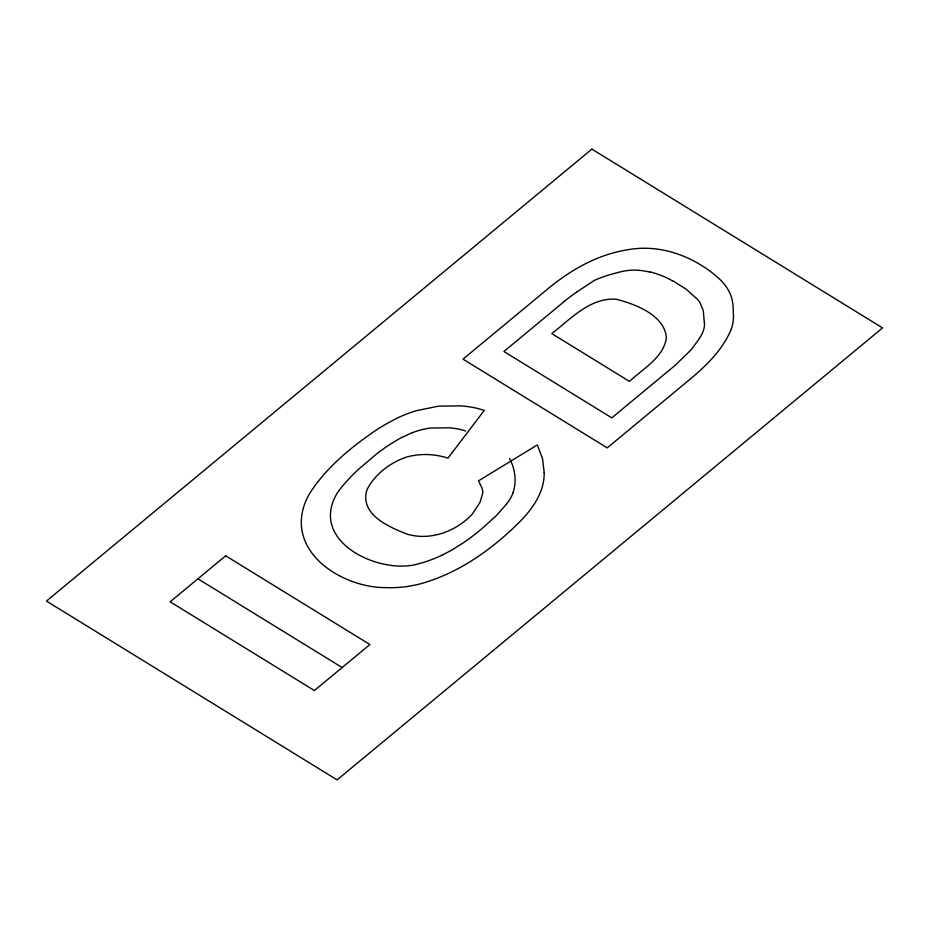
<?xml version="1.0" encoding="UTF-8"?>
<svg xmlns="http://www.w3.org/2000/svg" width="929" height="929" viewBox="0 0 929 929"><rect width="100%" height="100%" fill="white"/><g stroke="black" fill="none" stroke-linecap="round" stroke-linejoin="round"><path stroke-width="1.39" d="M513.098 492.486C516.826 481.303 515.084 468.808 509.58 458.508M699.456 338.481L691.826 348.932A89.289 55.833 -25.4 0 1 690.711 350.221L675.116 365.364L611.793 417.864L503.913 351.499L564.46 301.321M506.688 503.948L495.877 516.059L481.222 529.251M480.374 529.96L473.918 535.127A142.776 89.265 -25.4 0 1 463.211 542.896L452.586 549.55A101.737 63.613 -25.4 0 1 447.673 552.267L442.657 554.822M576.967 291.834L594.188 280.535A41.422 25.896 -25.4 0 1 597.359 279.095L601.597 277.423A97.998 61.268 -25.4 0 1 612.397 273.962L622.163 271.431A46.322 28.962 -25.4 0 1 624.787 270.931L629.804 270.304A49.876 31.18 -25.4 0 1 636.284 270.188L637.306 270.223A76.492 47.832 -25.4 0 1 643.994 270.931L649.719 271.988M401.897 437.443L412.383 432.612M465.626 431.01L464.686 430.708A86.513 54.091 -25.4 0 0 449.497 427.793L430.301 428.048A54.021 33.769 -25.4 0 0 412.395 432.659M672.77 280.779L686.171 289.221L697.11 298.987A138.038 86.304 -25.4 0 1 699.676 301.983L703.323 310.785L704.287 322.468M197.923 578.813L342.139 667.533M513.214 492.486A46.148 28.845 -25.4 0 1 506.537 503.901M442.657 554.822A84.365 52.744 -25.4 0 1 414.775 564.774C376.164 573.228 309.578 540.713 336.786 493.856A85.782 53.627 -25.4 0 1 345.065 483.092L351.824 475.776A169.833 106.185 -25.4 0 1 358.571 469.273L376.5 454.014A118.622 74.169 -25.4 0 1 401.851 437.385M564.437 301.31A139.536 87.245 -25.4 0 1 576.99 291.845M649.835 271.837A138.189 86.409 -25.4 0 1 672.608 280.93M704.484 322.409A38.797 24.259 -25.4 0 1 699.351 338.458M544.197 472.652C544.475 492.881 531.702 510.102 517.906 523.631C494.971 546.124 468.588 565.703 438.616 577.687A113.605 71.034 -25.4 0 1 416.958 584.713L406.217 586.722A112.351 70.244 -25.4 0 1 385.465 587.616C343.904 587.72 289.279 554.764 303.678 506.909A85.154 53.243 -25.4 0 1 309.16 494.298C325.765 467.786 350.709 447.511 376.268 430.022A140.685 87.965 -25.4 0 1 390.18 421.789L398.332 417.551A90.043 56.297 -25.4 0 1 416.494 410.653L438.581 406.159L460.459 405.868A116.183 72.636 -25.4 0 1 476.496 408.179L484.346 410.351L447.975 458.102C436.491 454.502 424.181 453.398 412.325 455.767A32.062 20.043 -25.4 0 0 406.194 457.173C390.47 462.584 375.943 473.5 367.791 488.143A36.916 23.086 -25.4 0 0 366.096 492.962C362.147 515.723 389.75 527.289 407.007 534.094C429.001 540.69 453.097 532.491 469.4 517.058A35.708 22.331 -25.4 0 0 472.606 513.656L479.956 502.473L482.557 493.856L482.906 491.627L481.745 487.458L478.481 480.885L537.322 444.933L542.548 458.717L544.197 472.652M666.395 337.982C663.364 357.851 642.694 368.836 629.467 381.401L551.814 333.627C570.592 318.995 590.298 297.199 616.473 299.266C635.622 304.317 664.885 315.256 666.395 337.982M731.251 329.087C723.11 349.339 706.888 365.039 690.502 378.869L607.229 447.871L463.014 359.151L546.287 290.15C569.756 270.351 597.08 254.604 627.76 249.75A74.784 46.752 -25.4 0 1 637.573 248.496C660.078 246.835 682.676 253.605 701.674 265.508A222.577 139.164 -25.4 0 1 715.481 275.495C724.33 282.613 731.75 292.287 732.795 303.969A120.77 75.504 -25.4 0 1 733.271 313.003A67.004 41.898 -25.4 0 1 731.239 329.087M591.901 149.116L46.45 601.086L337.099 779.884L882.55 327.914L591.901 149.116M225.677 555.809L170.17 601.806L314.385 690.526L369.905 644.529L225.677 555.809"/></g></svg>
